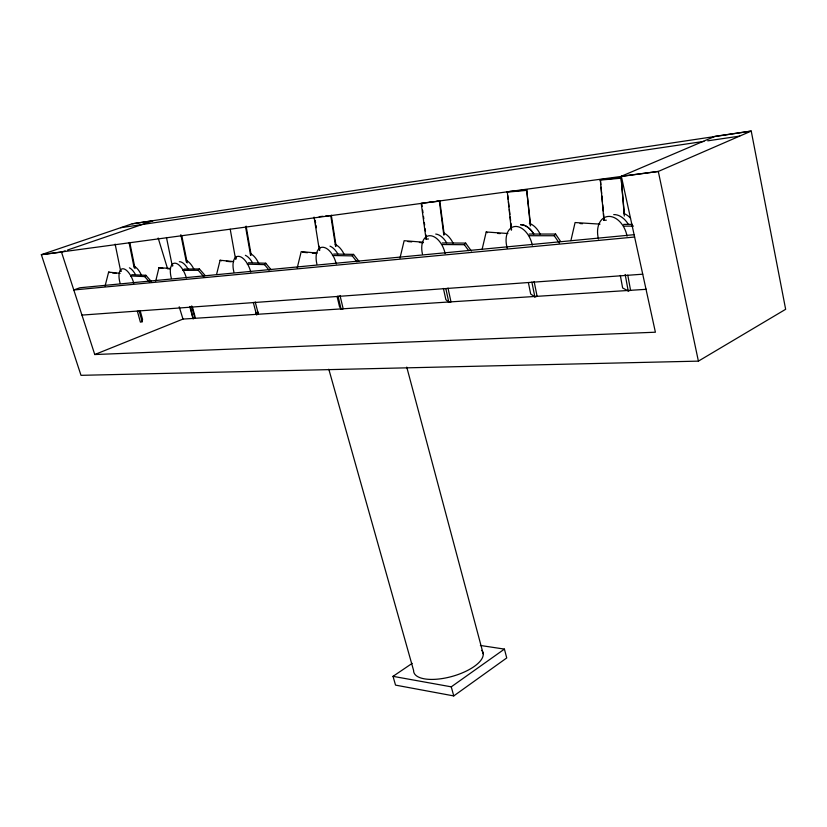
<?xml version="1.0" encoding="UTF-8"?>
<svg xmlns="http://www.w3.org/2000/svg" width="827" height="827" viewBox="0 0 827 827"><rect width="100%" height="100%" fill="white"/><g stroke="black" fill="none" stroke-linecap="round" stroke-linejoin="round"><path stroke-width="1.24" d="M137.354 311.148L140.404 322.158L142.172 321.734L142.544 319.294L140.197 310.807M570.888 240.667L575.085 222.546L600.02 224.127M482.172 249.092L486.204 231.984L507.871 233.514M399.979 258.107L404.145 240.709L423.155 242.187M155.724 281.056L158.97 267.648L170.434 268.486M297.224 267.886L301.204 251.646L317.217 253.052M216.581 274.399L220.096 260.257L233.69 261.57M105.05 286.163L108.626 272.104L120.111 273.355M624.323 216.054L621.108 177.691L600.33 179.614L603.927 220.375L606.346 220.168M603.927 220.375L604.134 219.817M511.665 229.627L511.334 230.164L507.282 191.668M530.334 225.947L526.685 189.89L509.701 191.45M529.135 235.716L554.266 235.747L555.579 234.051L560.551 241.381M444.213 234.61L439.83 201.106L421.212 203.256L426.07 239.179L426.494 238.652M442.238 244.523L464.371 244.709L465.663 243.107L471.369 251.005M332.433 255.512L352.281 255.884L353.542 254.385L358.908 261.27M247.242 264.144L264.516 264.63L265.746 263.224L271.06 269.674M199.41 268.94L184.111 269.075L182.932 270.398L198.222 270.284L199.41 268.94L205.199 275.577M130.604 275.96L144.663 276.58L145.841 275.288L151.465 281.635M319.925 249.95L319.398 250.457L314.074 217.108M412.166 663.368L393.021 676.341L395.533 685.118L453.754 695.921L506.734 657.941L504.418 649.102L480.373 645.463M393.021 676.341L451.263 686.834L504.418 649.102M172.977 265.684L172.336 266.129L166.475 237.494M121.414 271.008L120.742 271.463L115.129 244.11M698.401 361.13L785.65 309.298L751.236 131.079L715.004 136.331L621.346 176.254L655.397 332.216L94.764 354.535L61.498 252.101L41.35 254.664L81.005 375.334L698.401 361.13L658.302 171.447L751.236 131.079L132.206 223.786L41.35 254.664L658.302 171.447L621.346 176.254M94.764 354.535L182.974 319.077L646.466 289.295M61.498 252.101L65.147 250.85M67.587 250.012L152.902 220.83L132.206 223.786M189.703 306.486L193.105 318.715L194.934 318.25L194.893 316.028L192.215 306.341M620.322 275.443L622.638 287.972L628.21 290.949L630.577 290.36L627.786 275.143M443.417 288.437L445.856 299.622L448.844 302.424L450.994 301.896L447.996 288.075M528.391 282.627L530.696 294.03L534.862 296.914L537.116 296.366L534.128 281.5M337.127 296.666L339.504 306.621L341.158 309.308L343.184 308.822L340.011 295.497M255.77 312.141L256.504 314.725L258.417 314.27L255.202 301.927M120.639 227.714L703.922 141.396M707.747 140.828L739.658 136.114M634.485 234.651L79.847 287.775L73.799 289.977L634.619 237.018M600.113 180.121L620.922 178.198M506.941 192.164L526.375 190.386M430.133 201.995L432.562 201.767M436.191 201.437L439.83 201.106M319.212 216.643L323.068 216.292M325.631 216.054L330.769 215.589L335.597 246.549M426.07 239.179L428.479 238.972M81.956 315.097L642.734 274.192M623.63 224.396L632.345 224.344M623.548 226.143L633.503 226.081M529.187 234.062L555.579 234.051M442.29 242.942L465.663 243.107M333.684 254.044L353.542 254.385M248.451 262.759L265.746 263.224M131.762 274.688L145.841 275.288M580.058 223.548L582.549 223.703M497.668 233.421L500.221 233.596M162.857 268.382L158.97 267.648M167.953 268.754L170.496 268.94M407.99 241.567L411.784 241.866M419.382 242.456L423.176 242.756M302.527 252.256L307.458 252.69M312.379 253.114L316.079 253.444M226.371 261.301L231.312 261.777M112.503 272.889L116.328 273.313M108.626 272.104L109.95 272.61M220.096 260.257L221.429 260.825M486.204 231.984L487.485 232.697M144.663 276.58L149.491 282.028M198.222 270.284L204.021 276.931M264.516 264.63L269.085 270.16M352.281 255.884L356.882 261.787M464.371 244.709L468.651 250.633M554.266 235.747L559.238 243.076M158.164 238.021L167.561 268.723M179.211 306.796L182.974 319.077M257.673 311.686L258.417 314.27M328.805 369.214L413.593 670.449A35.943 14.431 -15.7 0 0 453.382 676.052A35.943 14.431 -15.7 0 0 481.717 650.363M191.544 306.021L194.934 318.25M190.396 306.796L193.105 318.715M139.132 310.725L142.172 321.734M451.263 686.834L453.754 695.921M406.75 367.085L483.216 653.837M253.289 302.382L256.504 314.725M337.985 295.983L341.158 309.308M445.836 288.602L448.844 302.424M531.864 282.059L534.862 296.914M181.733 235.509L187.253 262.924M180.834 234.672L186.375 262.118M129.777 242.425L135.059 268.568M129.115 242.859L134.15 267.783M625.171 274.461L628.21 290.949M235.747 256.329L236.191 258.83L235.592 259.316L230.216 229.234M245.526 226.577L250.591 255.481M246.115 226.122L251.17 254.995M315.201 220.344L315.594 222.814M315.997 225.275L316.39 227.745M319.336 246.25L319.729 248.72M331.296 215.123L336.103 246.053M421.822 204.011L422.152 206.481M422.649 210.192L422.99 212.663M423.486 216.385L423.817 218.855M424.323 222.566L424.654 225.047M425.161 228.759L425.491 231.229M425.998 234.94L426.329 237.421M439.426 201.592L443.82 235.126M507.716 195.472L508.15 199.266M508.45 201.788L509.029 206.853M509.329 209.386L509.908 214.441M510.197 216.974L510.641 220.768M510.931 223.3L511.52 228.355M526.685 189.89L530.634 225.409M600.33 179.614L600.805 184.638M601.043 187.15L601.642 193.435M601.87 195.947L602.469 202.233M602.707 204.745L603.297 211.019M603.534 213.531L604.01 218.555M621.108 177.691L624.385 214.245M316.896 264.051A17.357 9.314 71 0 1 322.571 247.242A17.357 9.314 71 0 1 336.248 263.927M330.025 246.167A17.315 9.345 71.1 0 1 337.819 253.889M335.214 244.492A17.264 9.366 71.1 0 1 344.042 254.137M120.049 283.041A15.031 6.533 70.6 0 1 122.934 268.754A15.031 6.533 70.6 0 1 133.788 283.216M129.405 267.814A15 6.554 70.6 0 1 135.473 274.543M134.305 266.325A14.958 6.575 70.6 0 1 141.5 275.308M171.406 278.441A15.641 7.205 70.7 0 1 174.704 263.172A15.641 7.205 70.7 0 1 186.333 277.882M179.335 261.714A15.61 7.236 70.7 0 1 187.936 268.899M186.395 260.577A15.558 7.257 70.8 0 1 193.838 269.075M233.907 272.052A16.375 8.084 70.9 0 1 238.331 256.318A16.375 8.084 70.9 0 1 250.777 272.073M245.371 255.305A16.344 8.105 70.9 0 1 252.411 262.614M250.457 253.703A16.292 8.125 70.9 0 1 258.892 263.792M422.401 253.868A18.597 11.02 71.1 0 1 429.844 235.695A18.597 11.02 71.1 0 1 445.153 253.548M435.736 234.051A18.556 11.04 71.2 0 1 446.632 242.787M444.161 233.204A18.494 11.061 71.2 0 1 453.041 243.086M507.251 248.193A19.59 12.477 71.2 0 1 511.355 227.756M512.316 227.218A19.59 12.477 71.2 0 1 532.309 245.247M529.352 223.393A19.476 12.519 71.3 0 1 540.227 234.237M598.49 239.003A20.675 14.173 71.1 0 1 603.937 217.821M605.033 217.253A20.675 14.173 71.1 0 1 627.052 236.222M613.737 214.596A20.613 14.193 71.1 0 1 628.293 224.251M624.003 213.552A20.541 14.193 71.2 0 1 630.556 218.183M533.684 233.907A19.548 12.498 71.2 0 0 520.545 224.706A19.528 12.488 71.2 0 1 533.673 233.917"/></g></svg>
